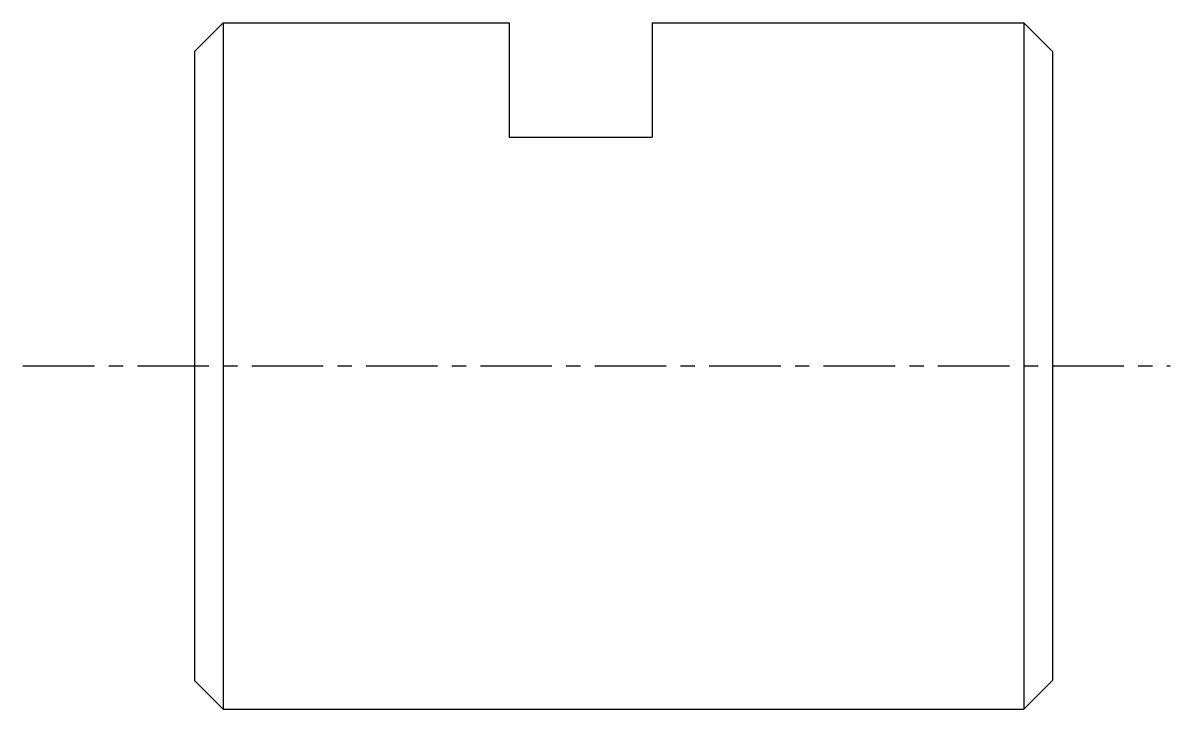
# Model space of a CAD drawing. Extents: x -20 to 135, y 145 to 287.
# Drawn here: x 44.29 to 64.35, y 274.46 to 286.46 of the extents above; entities outside this region: 6.
import ezdxf

# ---------------------------------------------------------------- set-up
doc = ezdxf.new("R2010")
doc.units = 0
doc.linetypes.add('CENTER', pattern=[2, 1.25, -0.25, 0.25, -0.25])
doc.linetypes.add('DASHED', pattern=[0.75, 0.5, -0.25])
doc.layers.get('0').update_dxf_attribs({"linetype": 'CONTINUOUS'})
doc.layers.add('CENTER', color=1, linetype='CENTER')

msp = doc.modelspace()

# ---------------------------------------------------------------- linework, layer by layer
at = {"color": 7, "linetype": 'CONTINUOUS'}
for p, q in [((47.289, 285.958), (47.789, 286.458)), ((47.789, 286.458), (47.789, 274.458)), ((47.789, 286.458), (52.789, 286.458)), ((52.789, 286.458), (52.789, 284.458)), ((55.289, 286.458), (61.789, 286.458)), ((55.289, 286.458), (55.289, 284.458)), ((61.789, 286.458), (61.789, 274.458)), ((61.789, 286.458), (62.289, 285.958)), ((47.289, 285.958), (47.289, 274.958)), ((62.289, 285.958), (62.289, 274.958)), ((52.789, 284.458), (55.289, 284.458)), ((47.289, 274.958), (47.789, 274.458)), ((62.289, 274.958), (61.789, 274.458)), ((47.789, 274.458), (61.789, 274.458)), ((51.289, 274.458), (51.289, 274.458)), ((54.789, 274.458), (54.789, 274.458))]:
    msp.add_line(p, q, dxfattribs=at)
at = {"color": 3, "linetype": 'DASHED'}
msp.add_line((123.817, 284.458), (132.761, 284.458), dxfattribs=at)
at = {"color": 7, "linetype": 'CONTINUOUS'}
msp.add_circle((128.289, 280.458), 6, dxfattribs=at)
at = {"layer": 'CENTER', "color": 1, "linetype": 'CENTER'}
for p, q in [((128.289, 287.474), (128.289, 273.442)), ((44.289, 280.458), (64.347, 280.458)), ((121.273, 280.458), (135.305, 280.458))]:
    msp.add_line(p, q, dxfattribs=at)

# ---------------------------------------------------------------- texts
at = {"color": 7, "linetype": 'CONTINUOUS'}
for s, p in [('CLKG 12-15', (-20.727, 174.754)), ('CLKG12', (-20.727, 144.754))]:
    msp.add_text(s, height=8, dxfattribs=at).set_placement(p)

doc.saveas('drawing.dxf')
